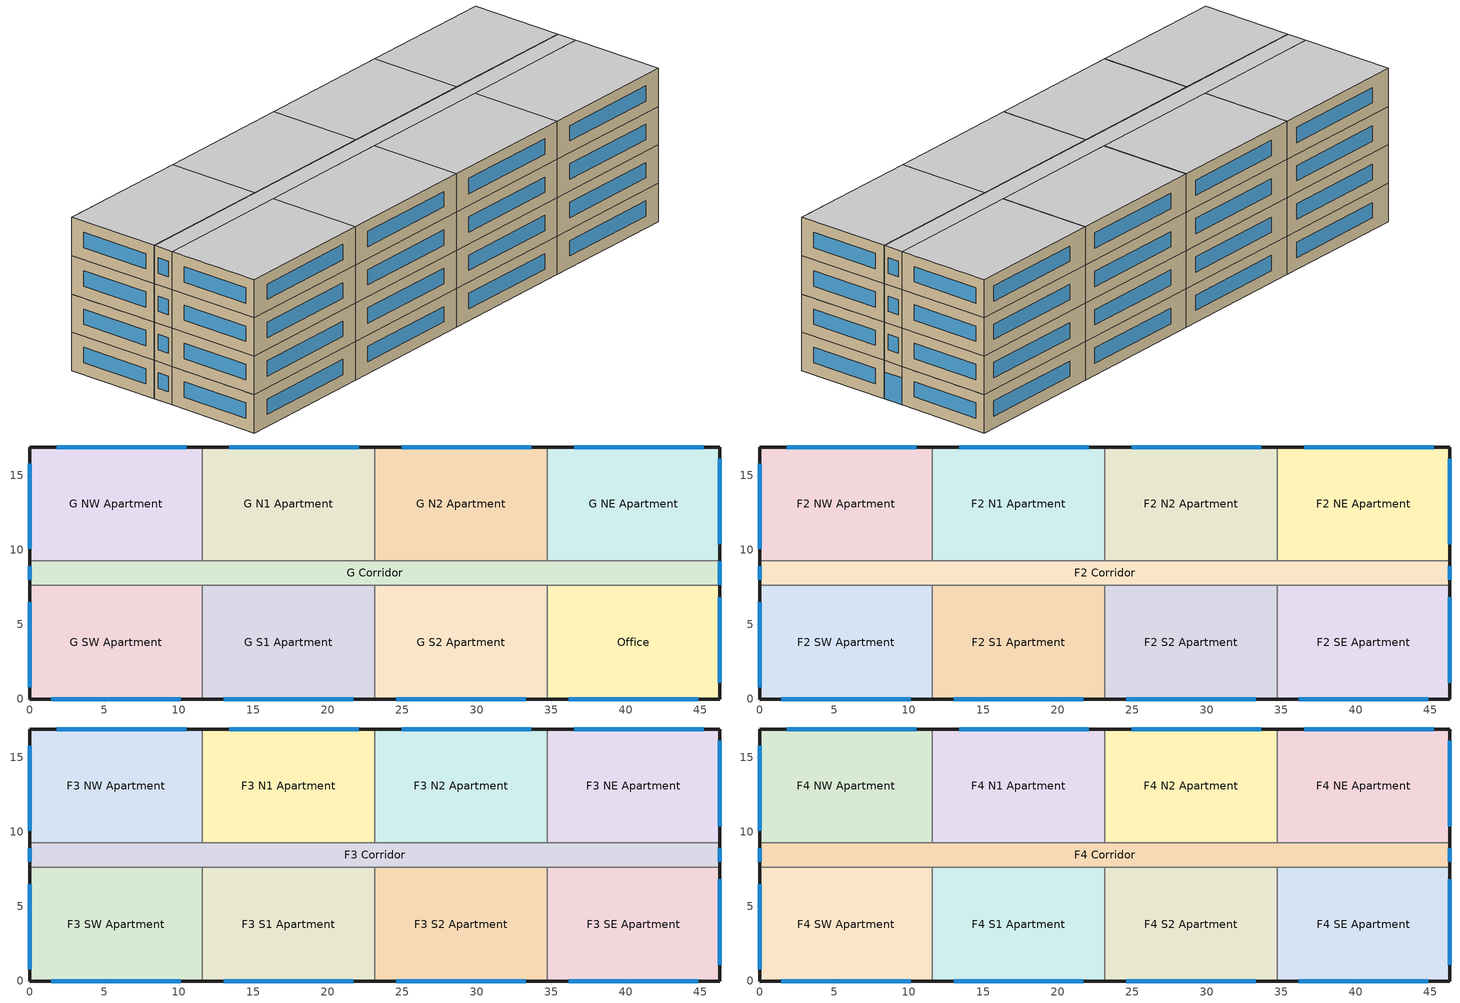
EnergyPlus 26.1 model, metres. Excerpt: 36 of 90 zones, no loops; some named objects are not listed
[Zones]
G SW Apartment
 floor ground (gGFloorSWA_Ffactor): 0,7.62 11.58,7.62 11.58,0 0,0 z0
 wall outside (res_ext_wall): 0,7.62 0,0 11.58,0 z0:3.05
 wall to G Corridor (int_wall): 11.58,7.62 0,7.62 z0:3.05
 wall to G S1 Apartment (int_wall): 11.58,0 11.58,7.62 z0:3.05
 window (ResWindow_U__SHGC_0.37): 1.45,0 10.13,0 / 0,6.5 0,0.79 z0.95:2.17
G NW Apartment
 floor ground (gGFloorNWA_Ffactor): 0,16.92 11.58,16.92 11.58,9.3 0,9.3 z0
 wall outside (res_ext_wall): 11.58,16.92 0,16.92 0,9.3 z0:3.05
 wall to G Corridor (int_wall): 0,9.3 11.58,9.3 z0:3.05
 wall to G N1 Apartment (int_wall): 11.58,9.3 11.58,16.92 z0:3.05
 window (ResWindow_U__SHGC_0.37): 0,15.8 0,10.08 / 10.5,16.92 1.81,16.92 z0.95:2.17
Office
 floor ground (gGFloorSEA_Ffactor): 34.75,7.62 46.33,7.62 46.33,0 34.75,0 z0
 wall outside (res_ext_wall): 34.75,0 46.33,0 46.33,7.62 z0:3.05
 wall to G Corridor (int_wall): 46.33,7.62 34.75,7.62 z0:3.05
 window (ResWindow_U__SHGC_0.37): 36.19,0 44.88,0 / 46.33,1.1 46.33,6.81 z0.95:2.17
G NE Apartment
 floor ground (gGFloorNEA_Ffactor): 34.75,16.92 46.33,16.92 46.33,9.3 34.75,9.3 z0
 wall outside (res_ext_wall): 46.33,9.3 46.33,16.92 34.75,16.92 z0:3.05
 wall to G Corridor (int_wall): 34.75,9.3 46.33,9.3 z0:3.05
 window (ResWindow_U__SHGC_0.37): 45.25,16.92 36.56,16.92 / 46.33,10.4 46.33,16.11 z0.95:2.17
G N1 Apartment
 floor ground (gGFloorN1A_Ffactor): 11.58,16.92 23.16,16.92 23.16,9.3 11.58,9.3 z0
 wall outside (res_ext_wall): 23.16,16.92 11.58,16.92 z0:3.05
 wall to G Corridor (int_wall): 11.58,9.3 23.16,9.3 z0:3.05
 wall to G N2 Apartment (int_wall): 23.16,9.3 23.16,16.92 z0:3.05
 window (ResWindow_U__SHGC_0.37): 22.08,16.92 13.4,16.92 z0.95:2.17
G N2 Apartment
 floor ground (gGFloorN2A_Ffactor): 23.16,16.92 34.75,16.92 34.75,9.3 23.16,9.3 z0
 wall outside (res_ext_wall): 34.75,16.92 23.16,16.92 z0:3.05
 wall to G Corridor (int_wall): 23.16,9.3 34.75,9.3 z0:3.05
 wall to G NE Apartment (int_wall): 34.75,9.3 34.75,16.92 z0:3.05
 window (ResWindow_U__SHGC_0.37): 33.66,16.92 24.98,16.92 z0.95:2.17
G S1 Apartment
 floor ground (gGFloorS1A_Ffactor): 11.58,7.62 23.16,7.62 23.16,0 11.58,0 z0
 wall outside (res_ext_wall): 11.58,0 23.16,0 z0:3.05
 wall to G Corridor (int_wall): 23.16,7.62 11.58,7.62 z0:3.05
 wall to G S2 Apartment (int_wall): 23.16,0 23.16,7.62 z0:3.05
 window (ResWindow_U__SHGC_0.37): 13.03,0 21.72,0 z0.95:2.17
G S2 Apartment
 floor ground (gGFloorS2A_Ffactor): 23.16,7.62 34.75,7.62 34.75,0 23.16,0 z0
 wall outside (res_ext_wall): 23.16,0 34.75,0 z0:3.05
 wall to G Corridor (int_wall): 34.75,7.62 23.16,7.62 z0:3.05
 wall to Office (int_wall): 34.75,0 34.75,7.62 z0:3.05
 window (ResWindow_U__SHGC_0.37): 24.61,0 33.3,0 z0.95:2.17
G Corridor
 floor ground (gFloorC_Ffactor): 0,9.3 46.33,9.3 46.33,7.62 0,7.62 z0
 wall outside (res_ext_wall): 0,9.3 0,7.62 / 46.33,7.62 46.33,9.3 z0:3.05
 window (ResWindow_U__SHGC_0.37): 0,8.91 0,8 z0.95:2.17; 46.33,7.67 46.33,9.25 z0:2.13
F2 SW Apartment
 floor to G SW Apartment (int_slab_floor): 0,7.62 11.58,7.62 11.58,0 0,0 z3.05
 wall outside (res_ext_wall): 0,7.62 0,0 11.58,0 z3.05:6.1
 wall to F2 Corridor (int_wall): 11.58,7.62 0,7.62 z3.05:6.1
 wall to F2 S1 Apartment (int_wall): 11.58,0 11.58,7.62 z3.05:6.1
 window (ResWindow_U__SHGC_0.37): 1.45,0 10.13,0 / 0,6.5 0,0.79 z4:5.22
F2 NW Apartment
 floor to G NW Apartment (int_slab_floor): 0,16.92 11.58,16.92 11.58,9.3 0,9.3 z3.05
 wall outside (res_ext_wall): 11.58,16.92 0,16.92 0,9.3 z3.05:6.1
 wall to F2 Corridor (int_wall): 0,9.3 11.58,9.3 z3.05:6.1
 wall to F2 N1 Apartment (int_wall): 11.58,9.3 11.58,16.92 z3.05:6.1
 window (ResWindow_U__SHGC_0.37): 0,15.8 0,10.08 / 10.5,16.92 1.81,16.92 z4:5.22
F2 SE Apartment
 floor to Office (int_slab_floor): 34.75,7.62 46.33,7.62 46.33,0 34.75,0 z3.05
 wall outside (res_ext_wall): 34.75,0 46.33,0 46.33,7.62 z3.05:6.1
 wall to F2 Corridor (int_wall): 46.33,7.62 34.75,7.62 z3.05:6.1
 window (ResWindow_U__SHGC_0.37): 36.19,0 44.88,0 / 46.33,1.1 46.33,6.81 z4:5.22
F2 NE Apartment
 floor to G NE Apartment (int_slab_floor): 34.75,16.92 46.33,16.92 46.33,9.3 34.75,9.3 z3.05
 wall outside (res_ext_wall): 46.33,9.3 46.33,16.92 34.75,16.92 z3.05:6.1
 wall to F2 Corridor (int_wall): 34.75,9.3 46.33,9.3 z3.05:6.1
 window (ResWindow_U__SHGC_0.37): 45.25,16.92 36.56,16.92 / 46.33,10.4 46.33,16.11 z4:5.22
F2 N1 Apartment
 floor to G N1 Apartment (int_slab_floor): 11.58,16.92 23.16,16.92 23.16,9.3 11.58,9.3 z3.05
 wall outside (res_ext_wall): 23.16,16.92 11.58,16.92 z3.05:6.1
 wall to F2 Corridor (int_wall): 11.58,9.3 23.16,9.3 z3.05:6.1
 wall to F2 N2 Apartment (int_wall): 23.16,9.3 23.16,16.92 z3.05:6.1
 window (ResWindow_U__SHGC_0.37): 22.08,16.92 13.4,16.92 z4:5.22
F2 N2 Apartment
 floor to G N2 Apartment (int_slab_floor): 23.16,16.92 34.75,16.92 34.75,9.3 23.16,9.3 z3.05
 wall outside (res_ext_wall): 34.75,16.92 23.16,16.92 z3.05:6.1
 wall to F2 Corridor (int_wall): 23.16,9.3 34.75,9.3 z3.05:6.1
 wall to F2 NE Apartment (int_wall): 34.75,9.3 34.75,16.92 z3.05:6.1
 window (ResWindow_U__SHGC_0.37): 33.66,16.92 24.98,16.92 z4:5.22
F2 S1 Apartment
 floor to G S1 Apartment (int_slab_floor): 11.58,7.62 23.16,7.62 23.16,0 11.58,0 z3.05
 wall outside (res_ext_wall): 11.58,0 23.16,0 z3.05:6.1
 wall to F2 Corridor (int_wall): 23.16,7.62 11.58,7.62 z3.05:6.1
 wall to F2 S2 Apartment (int_wall): 23.16,0 23.16,7.62 z3.05:6.1
 window (ResWindow_U__SHGC_0.37): 13.03,0 21.72,0 z4:5.22
F2 S2 Apartment
 floor to G S2 Apartment (int_slab_floor): 23.16,7.62 34.75,7.62 34.75,0 23.16,0 z3.05
 wall outside (res_ext_wall): 23.16,0 34.75,0 z3.05:6.1
 wall to F2 Corridor (int_wall): 34.75,7.62 23.16,7.62 z3.05:6.1
 wall to F2 SE Apartment (int_wall): 34.75,0 34.75,7.62 z3.05:6.1
 window (ResWindow_U__SHGC_0.37): 24.61,0 33.3,0 z4:5.22
F2 Corridor
 floor to G Corridor (int_slab_floor): 0,9.3 46.33,9.3 46.33,7.62 0,7.62 z3.05
 wall outside (res_ext_wall): 0,9.3 0,7.62 / 46.33,7.62 46.33,9.3 z3.05:6.1
 window (ResWindow_U__SHGC_0.37): 0,8.91 0,8 / 46.33,8 46.33,8.91 z4:5.22
F3 SW Apartment
 floor to F2 SW Apartment (int_slab_floor): 0,7.62 11.58,7.62 11.58,0 0,0 z6.1
 wall outside (res_ext_wall): 0,7.62 0,0 11.58,0 z6.1:9.14
 wall to F3 Corridor (int_wall): 11.58,7.62 0,7.62 z6.1:9.14
 wall to F3 S1 Apartment (int_wall): 11.58,0 11.58,7.62 z6.1:9.14
 window (ResWindow_U__SHGC_0.37): 1.45,0 10.13,0 / 0,6.5 0,0.79 z7.05:8.27
F3 NW Apartment
 floor to F2 NW Apartment (int_slab_floor): 0,16.92 11.58,16.92 11.58,9.3 0,9.3 z6.1
 wall outside (res_ext_wall): 11.58,16.92 0,16.92 0,9.3 z6.1:9.14
 wall to F3 Corridor (int_wall): 0,9.3 11.58,9.3 z6.1:9.14
 wall to F3 N1 Apartment (int_wall): 11.58,9.3 11.58,16.92 z6.1:9.14
 window (ResWindow_U__SHGC_0.37): 0,15.8 0,10.08 / 10.5,16.92 1.81,16.92 z7.05:8.27
F3 SE Apartment
 floor to F2 SE Apartment (int_slab_floor): 34.75,7.62 46.33,7.62 46.33,0 34.75,0 z6.1
 wall outside (res_ext_wall): 34.75,0 46.33,0 46.33,7.62 z6.1:9.14
 wall to F3 Corridor (int_wall): 46.33,7.62 34.75,7.62 z6.1:9.14
 window (ResWindow_U__SHGC_0.37): 36.19,0 44.88,0 / 46.33,1.1 46.33,6.81 z7.05:8.27
F3 NE Apartment
 floor to F2 NE Apartment (int_slab_floor): 34.75,16.92 46.33,16.92 46.33,9.3 34.75,9.3 z6.1
 wall outside (res_ext_wall): 46.33,9.3 46.33,16.92 34.75,16.92 z6.1:9.14
 wall to F3 Corridor (int_wall): 34.75,9.3 46.33,9.3 z6.1:9.14
 window (ResWindow_U__SHGC_0.37): 45.25,16.92 36.56,16.92 / 46.33,10.4 46.33,16.11 z7.05:8.27
F3 N1 Apartment
 floor to F2 N1 Apartment (int_slab_floor): 11.58,16.92 23.16,16.92 23.16,9.3 11.58,9.3 z6.1
 wall outside (res_ext_wall): 23.16,16.92 11.58,16.92 z6.1:9.14
 wall to F3 Corridor (int_wall): 11.58,9.3 23.16,9.3 z6.1:9.14
 wall to F3 N2 Apartment (int_wall): 23.16,9.3 23.16,16.92 z6.1:9.14
 window (ResWindow_U__SHGC_0.37): 22.08,16.92 13.4,16.92 z7.05:8.27
F3 N2 Apartment
 floor to F2 N2 Apartment (int_slab_floor): 23.16,16.92 34.75,16.92 34.75,9.3 23.16,9.3 z6.1
 wall outside (res_ext_wall): 34.75,16.92 23.16,16.92 z6.1:9.14
 wall to F3 Corridor (int_wall): 23.16,9.3 34.75,9.3 z6.1:9.14
 wall to F3 NE Apartment (int_wall): 34.75,9.3 34.75,16.92 z6.1:9.14
 window (ResWindow_U__SHGC_0.37): 33.66,16.92 24.98,16.92 z7.05:8.27
F3 S1 Apartment
 floor to F2 S1 Apartment (int_slab_floor): 11.58,7.62 23.16,7.62 23.16,0 11.58,0 z6.1
 wall outside (res_ext_wall): 11.58,0 23.16,0 z6.1:9.14
 wall to F3 Corridor (int_wall): 23.16,7.62 11.58,7.62 z6.1:9.14
 wall to F3 S2 Apartment (int_wall): 23.16,0 23.16,7.62 z6.1:9.14
 window (ResWindow_U__SHGC_0.37): 13.03,0 21.72,0 z7.05:8.27
F3 S2 Apartment
 floor to F2 S2 Apartment (int_slab_floor): 23.16,7.62 34.75,7.62 34.75,0 23.16,0 z6.1
 wall outside (res_ext_wall): 23.16,0 34.75,0 z6.1:9.14
 wall to F3 Corridor (int_wall): 34.75,7.62 23.16,7.62 z6.1:9.14
 wall to F3 SE Apartment (int_wall): 34.75,0 34.75,7.62 z6.1:9.14
 window (ResWindow_U__SHGC_0.37): 24.61,0 33.3,0 z7.05:8.27
F3 Corridor
 floor to F2 Corridor (int_slab_floor): 0,9.3 46.33,9.3 46.33,7.62 0,7.62 z6.1
 wall outside (res_ext_wall): 0,9.3 0,7.62 / 46.33,7.62 46.33,9.3 z6.1:9.14
 window (ResWindow_U__SHGC_0.37): 0,8.91 0,8 / 46.33,8 46.33,8.91 z7.05:8.27
F4 SW Apartment
 floor to F3 SW Apartment (int_slab_floor): 0,7.62 11.58,7.62 11.58,0 0,0 z9.14
 wall outside (res_ext_wall): 0,7.62 0,0 11.58,0 z9.14:12.19
 wall to F4 Corridor (int_wall): 11.58,7.62 0,7.62 z9.14:12.19
 wall to F4 S1 Apartment (int_wall): 11.58,0 11.58,7.62 z9.14:12.19
 window (ResWindow_U__SHGC_0.37): 1.45,0 10.13,0 / 0,6.5 0,0.79 z10.1:11.32
 ceiling to M SW Apartment (int_slab_ceiling): 11.58,0 11.58,7.62 0,7.62 0,0 z12.19
F4 NW Apartment
 floor to F3 NW Apartment (int_slab_floor): 0,16.92 11.58,16.92 11.58,9.3 0,9.3 z9.14
 wall outside (res_ext_wall): 11.58,16.92 0,16.92 0,9.3 z9.14:12.19
 wall to F4 Corridor (int_wall): 0,9.3 11.58,9.3 z9.14:12.19
 wall to F4 N1 Apartment (int_wall): 11.58,9.3 11.58,16.92 z9.14:12.19
 window (ResWindow_U__SHGC_0.37): 0,15.8 0,10.08 / 10.5,16.92 1.81,16.92 z10.1:11.32
 ceiling to M NW Apartment (int_slab_ceiling): 11.58,9.3 11.58,16.92 0,16.92 0,9.3 z12.19
F4 SE Apartment
 floor to F3 SE Apartment (int_slab_floor): 34.75,7.62 46.33,7.62 46.33,0 34.75,0 z9.14
 wall outside (res_ext_wall): 34.75,0 46.33,0 46.33,7.62 z9.14:12.19
 wall to F4 Corridor (int_wall): 46.33,7.62 34.75,7.62 z9.14:12.19
 window (ResWindow_U__SHGC_0.37): 36.19,0 44.88,0 / 46.33,1.1 46.33,6.81 z10.1:11.32
 ceiling to M SE Apartment (int_slab_ceiling): 46.33,0 46.33,7.62 34.75,7.62 34.75,0 z12.19
F4 NE Apartment
 floor to F3 NE Apartment (int_slab_floor): 34.75,16.92 46.33,16.92 46.33,9.3 34.75,9.3 z9.14
 wall outside (res_ext_wall): 46.33,9.3 46.33,16.92 34.75,16.92 z9.14:12.19
 wall to F4 Corridor (int_wall): 34.75,9.3 46.33,9.3 z9.14:12.19
 window (ResWindow_U__SHGC_0.37): 45.25,16.92 36.56,16.92 / 46.33,10.4 46.33,16.11 z10.1:11.32
 ceiling to M NE Apartment (int_slab_ceiling): 46.33,9.3 46.33,16.92 34.75,16.92 34.75,9.3 z12.19
F4 N1 Apartment
 floor to F3 N1 Apartment (int_slab_floor): 11.58,16.92 23.16,16.92 23.16,9.3 11.58,9.3 z9.14
 wall outside (res_ext_wall): 23.16,16.92 11.58,16.92 z9.14:12.19
 wall to F4 Corridor (int_wall): 11.58,9.3 23.16,9.3 z9.14:12.19
 wall to F4 N2 Apartment (int_wall): 23.16,9.3 23.16,16.92 z9.14:12.19
 window (ResWindow_U__SHGC_0.37): 22.08,16.92 13.4,16.92 z10.1:11.32
 ceiling to M N1 Apartment (int_slab_ceiling): 23.16,9.3 23.16,16.92 11.58,16.92 11.58,9.3 z12.19
F4 N2 Apartment
 floor to F3 N2 Apartment (int_slab_floor): 23.16,16.92 34.75,16.92 34.75,9.3 23.16,9.3 z9.14
 wall outside (res_ext_wall): 34.75,16.92 23.16,16.92 z9.14:12.19
 wall to F4 Corridor (int_wall): 23.16,9.3 34.75,9.3 z9.14:12.19
 wall to F4 NE Apartment (int_wall): 34.75,9.3 34.75,16.92 z9.14:12.19
 window (ResWindow_U__SHGC_0.37): 33.66,16.92 24.98,16.92 z10.1:11.32
 ceiling to M N2 Apartment (int_slab_ceiling): 34.75,9.3 34.75,16.92 23.16,16.92 23.16,9.3 z12.19
F4 S1 Apartment
 floor to F3 S1 Apartment (int_slab_floor): 11.58,7.62 23.16,7.62 23.16,0 11.58,0 z9.14
 wall outside (res_ext_wall): 11.58,0 23.16,0 z9.14:12.19
 wall to F4 Corridor (int_wall): 23.16,7.62 11.58,7.62 z9.14:12.19
 wall to F4 S2 Apartment (int_wall): 23.16,0 23.16,7.62 z9.14:12.19
 window (ResWindow_U__SHGC_0.37): 13.03,0 21.72,0 z10.1:11.32
 ceiling to M S1 Apartment (int_slab_ceiling): 23.16,0 23.16,7.62 11.58,7.62 11.58,0 z12.19
F4 S2 Apartment
 floor to F3 S2 Apartment (int_slab_floor): 23.16,7.62 34.75,7.62 34.75,0 23.16,0 z9.14
 wall outside (res_ext_wall): 23.16,0 34.75,0 z9.14:12.19
 wall to F4 Corridor (int_wall): 34.75,7.62 23.16,7.62 z9.14:12.19
 wall to F4 SE Apartment (int_wall): 34.75,0 34.75,7.62 z9.14:12.19
 window (ResWindow_U__SHGC_0.37): 24.61,0 33.3,0 z10.1:11.32
 ceiling to M S2 Apartment (int_slab_ceiling): 34.75,0 34.75,7.62 23.16,7.62 23.16,0 z12.19
F4 Corridor
 floor to F3 Corridor (int_slab_floor): 0,9.3 46.33,9.3 46.33,7.62 0,7.62 z9.14
 wall outside (res_ext_wall): 0,9.3 0,7.62 / 46.33,7.62 46.33,9.3 z9.14:12.19
 window (ResWindow_U__SHGC_0.37): 0,8.91 0,8 / 46.33,8 46.33,8.91 z10.1:11.32
 ceiling to M Corridor (int_slab_ceiling): 46.33,7.62 46.33,9.3 0,9.3 0,7.62 z12.19
[Building]
ApartmentHighRise: North Axis=0; Terrain=City; Loads Convergence Tolerance Value=0.04; Temperature Convergence Tolerance Value=0.2; Solar Distribution=MinimalShadowing; Maximum Number of Warmup Days=15; Minimum Number of Warmup Days=6
[Site:Location]
Denver-Aurora-Buckley.AFB_CO_USA WMO=724695: Latitude=39.72; Longitude=-104.75; Time Zone=-7; Elevation=1726
[SizingPeriod:DesignDay] Day of Month=21; DryBulb Temperature Range Modifier Type=DefaultMultipliers; Humidity Condition Type=Wetbulb; Barometric Pressure=82237; Rain Indicator=No; Snow Indicator=No; Daylight Saving Time Indicator=No
Name | Month | Day Type | Maximum DryBulb Temperature | Daily DryBulb Temperature Range | Wetbulb or DewPoint at Maximum DryBulb | Wind Speed | Wind Direction | Solar Model Indicator | Sky Clearness | ASHRAE Clear Sky Optical Depth for Beam Irradiance taub | ASHRAE Clear Sky Optical Depth for Diffuse Irradiance taud
Denver-Aurora-Buckley.AFB_CO_USA Ann Htg 99.6% Condns DB | 12 | WinterDesignDay | -17.9 | 0 | -17.9 | 2.5 | 180 | ASHRAEClearSky | 0
Denver-Aurora-Buckley.AFB_CO_USA Ann Clg .4% Condns DB=>MWB | 7 | SummerDesignDay | 33.9 | 14.8 | 15 | 3.6 | 30 | ASHRAETau |  | 0.423 | 2.02
[Site:GroundTemperature:FCfactorMethod]
January Ground Temperature=7.1; February Ground Temperature=3; March Ground Temperature=-1; April Ground Temperature=0.8; May Ground Temperature=-0.2; June Ground Temperature=4.8; July Ground Temperature=6.1; August Ground Temperature=13.7; September Ground Temperature=22.2; October Ground Temperature=22.7; November Ground Temperature=21.7; December Ground Temperature=18.5
[Site:WaterMainsTemperature]
Calculation Method=CORRELATION; Annual Average Outdoor Air Temperature=9.95; Maximum Difference In Monthly Average Outdoor Air Temperatures=23.7
[Material]
Name | Roughness | Thickness | Conductivity | Density | Specific Heat | Thermal Absorptance | Solar Absorptance | Visible Absorptance
Std Wood 6inch | MediumSmooth | 0.15 | 0.12 | 540 | 1210 | 0.9 | 0.7 | 0.7
F07 25mm stucco | Smooth | 0.0254 | 0.72 | 1856 | 840 | 0.9 | 0.7 | 0.7
G01 13mm gypsum board | Smooth | 0.0127 | 0.16 | 800 | 1090 | 0.9 | 0.7 | 0.5
G01 16mm gypsum board | MediumSmooth | 0.0159 | 0.16 | 800 | 1090
100mm Normalweight concrete floor | MediumRough | 0.1016 | 2.31 | 2322 | 832
[Material:NoMass] Thermal Absorptance=0.9; Solar Absorptance=0.7
Name | Roughness | Thermal Resistance | Visible Absorptance
CP02 CARPET PAD | VeryRough | 0.21648 | 0.8
Res_Exterior_Wall_Insulation | MediumSmooth | 2.81828 | 0.7
[WindowMaterial:SimpleGlazingSystem]
Res Window Glazing Layer: UFactor=2.15774; Solar Heat Gain Coefficient=0.37; Visible Transmittance=0.407
[Construction]
InteriorFurnishings: Std Wood 6inch
int_wall: G01 13mm gypsum board, G01 13mm gypsum board
int_slab_floor: 100mm Normalweight concrete floor, CP02 CARPET PAD
int_slab_ceiling: CP02 CARPET PAD, 100mm Normalweight concrete floor
res_ext_wall: F07 25mm stucco, G01 16mm gypsum board, Res_Exterior_Wall_Insulation, G01 16mm gypsum board
ResWindow_U__SHGC_0.37: Res Window Glazing Layer
[Construction:FfactorGroundFloor] FFactor=0.88281
Name | Area | PerimeterExposed
gGFloorSWA_Ffactor; gGFloorNWA_Ffactor; gGFloorSEA_Ffactor; gGFloorNEA_Ffactor | 88.2487 | 19.2014
gGFloorN1A_Ffactor; gGFloorN2A_Ffactor; gGFloorS1A_Ffactor; gGFloorS2A_Ffactor | 88.2487 | 11.5818
gFloorC_Ffactor | 77.6585 | 3.3526
[Zone] Type=1; Multiplier=1; Ceiling Height=-9999; Volume=autocalculate; Floor Area=autocalculate; Part of Total Floor Area=Yes
G SW Apartment; G NW Apartment; Office; G NE Apartment; G N1 Apartment; G N2 Apartment; G S1 Apartment; G S2 Apartment; G Corridor; F2 SW Apartment; F2 NW Apartment; F2 SE Apartment; F2 NE Apartment; F2 N1 Apartment; F2 N2 Apartment; F2 S1 Apartment; F2 S2 Apartment; F2 Corridor; F3 SW Apartment; F3 NW Apartment; F3 SE Apartment; F3 NE Apartment; F3 N1 Apartment; F3 N2 Apartment; F3 S1 Apartment; F3 S2 Apartment; F3 Corridor; F4 SW Apartment; F4 NW Apartment; F4 SE Apartment; F4 NE Apartment; F4 N1 Apartment; F4 N2 Apartment; F4 S1 Apartment; F4 S2 Apartment; F4 Corridor
[InternalMass] Construction=InteriorFurnishings
Name | Zone or ZoneList | Surface Area
G SW Apartment_InternalMass_1 | G SW Apartment | 88.2493
G NW Apartment_InternalMass_1 | G NW Apartment | 88.2493
Office_InternalMass_1 | Office | 88.2493
G NE Apartment_InternalMass_1 | G NE Apartment | 88.2493
G N1 Apartment_InternalMass_1 | G N1 Apartment | 88.2493
G N2 Apartment_InternalMass_1 | G N2 Apartment | 88.2493
G S1 Apartment_InternalMass_1 | G S1 Apartment | 88.2493
G S2 Apartment_InternalMass_1 | G S2 Apartment | 88.2493
F2 SW Apartment_InternalMass_1 | F2 SW Apartment | 176.4981
F2 NW Apartment_InternalMass_1 | F2 NW Apartment | 176.4981
F2 SE Apartment_InternalMass_1 | F2 SE Apartment | 176.4981
F2 NE Apartment_InternalMass_1 | F2 NE Apartment | 176.4981
F2 N1 Apartment_InternalMass_1 | F2 N1 Apartment | 176.4981
F2 N2 Apartment_InternalMass_1 | F2 N2 Apartment | 176.4981
F2 S1 Apartment_InternalMass_1 | F2 S1 Apartment | 176.4981
F2 S2 Apartment_InternalMass_1 | F2 S2 Apartment | 176.4981
F3 SW Apartment_InternalMass_1 | F3 SW Apartment | 176.4981
F3 NW Apartment_InternalMass_1 | F3 NW Apartment | 176.4981
F3 SE Apartment_InternalMass_1 | F3 SE Apartment | 176.4981
F3 NE Apartment_InternalMass_1 | F3 NE Apartment | 176.4981
F3 N1 Apartment_InternalMass_1 | F3 N1 Apartment | 176.4981
F3 N2 Apartment_InternalMass_1 | F3 N2 Apartment | 176.4981
F3 S1 Apartment_InternalMass_1 | F3 S1 Apartment | 176.4981
F3 S2 Apartment_InternalMass_1 | F3 S2 Apartment | 176.4981
F4 SW Apartment_InternalMass_1 | F4 SW Apartment | 176.4981
F4 NW Apartment_InternalMass_1 | F4 NW Apartment | 176.4981
F4 SE Apartment_InternalMass_1 | F4 SE Apartment | 176.4981
F4 NE Apartment_InternalMass_1 | F4 NE Apartment | 176.4981
F4 N1 Apartment_InternalMass_1 | F4 N1 Apartment | 176.4981
F4 N2 Apartment_InternalMass_1 | F4 N2 Apartment | 176.4981
F4 S1 Apartment_InternalMass_1 | F4 S1 Apartment | 176.4981
F4 S2 Apartment_InternalMass_1 | F4 S2 Apartment | 176.4981
[People] Number of People Calculation Method=People; Activity Level Schedule=Activity Schedule
Name | Zone or ZoneList or Space or SpaceList | Number of People Schedule | Number of People | Fraction Radiant | Sensible Heat Fraction
G SW Apartment People | G SW Apartment | OCC_APT_SCH | 2.5 | 0.5 | autocalculate
G NW Apartment People | G NW Apartment | OCC_APT_SCH | 2.5 | 0.3 | AUTOCALCULATE
Office People | Office | OCC_OFF_w_SB_SCH | 1 | 0.3 | AUTOCALCULATE
G NE Apartment People | G NE Apartment | OCC_APT_SCH | 2.5 | 0.3 | AUTOCALCULATE
G N1 Apartment People | G N1 Apartment | OCC_APT_SCH | 2.5 | 0.3 | AUTOCALCULATE
G N2 Apartment People | G N2 Apartment | OCC_APT_SCH | 2.5 | 0.3 | AUTOCALCULATE
G S1 Apartment People | G S1 Apartment | OCC_APT_SCH | 2.5 | 0.3 | AUTOCALCULATE
G S2 Apartment People | G S2 Apartment | OCC_APT_SCH | 2.5 | 0.3 | AUTOCALCULATE
F2 SW Apartment People | F2 SW Apartment | OCC_APT_SCH | 2.5 | 0.3 | AUTOCALCULATE
F2 NW Apartment People | F2 NW Apartment | OCC_APT_SCH | 2.5 | 0.3 | AUTOCALCULATE
F2 SE Apartment People | F2 SE Apartment | OCC_APT_SCH | 2.5 | 0.3 | AUTOCALCULATE
F2 NE Apartment People | F2 NE Apartment | OCC_APT_SCH | 2.5 | 0.3 | AUTOCALCULATE
F2 N1 Apartment People | F2 N1 Apartment | OCC_APT_SCH | 2.5 | 0.3 | AUTOCALCULATE
F2 N2 Apartment People | F2 N2 Apartment | OCC_APT_SCH | 2.5 | 0.3 | AUTOCALCULATE
F2 S1 Apartment People | F2 S1 Apartment | OCC_APT_SCH | 2.5 | 0.3 | AUTOCALCULATE
F2 S2 Apartment People | F2 S2 Apartment | OCC_APT_SCH | 2.5 | 0.3 | AUTOCALCULATE
F3 SW Apartment People | F3 SW Apartment | OCC_APT_SCH | 2.5 | 0.3 | AUTOCALCULATE
F3 NW Apartment People | F3 NW Apartment | OCC_APT_SCH | 2.5 | 0.3 | AUTOCALCULATE
F3 SE Apartment People | F3 SE Apartment | OCC_APT_SCH | 2.5 | 0.3 | AUTOCALCULATE
F3 NE Apartment People | F3 NE Apartment | OCC_APT_SCH | 2.5 | 0.3 | AUTOCALCULATE
F3 N1 Apartment People | F3 N1 Apartment | OCC_APT_SCH | 2.5 | 0.3 | AUTOCALCULATE
F3 N2 Apartment People | F3 N2 Apartment | OCC_APT_SCH | 2.5 | 0.3 | AUTOCALCULATE
F3 S1 Apartment People | F3 S1 Apartment | OCC_APT_SCH | 2.5 | 0.3 | AUTOCALCULATE
F3 S2 Apartment People | F3 S2 Apartment | OCC_APT_SCH | 2.5 | 0.3 | AUTOCALCULATE
F4 SW Apartment People | F4 SW Apartment | OCC_APT_SCH | 2.5 | 0.3 | AUTOCALCULATE
F4 NW Apartment People | F4 NW Apartment | OCC_APT_SCH | 2.5 | 0.3 | AUTOCALCULATE
F4 SE Apartment People | F4 SE Apartment | OCC_APT_SCH | 2.5 | 0.3 | AUTOCALCULATE
F4 NE Apartment People | F4 NE Apartment | OCC_APT_SCH | 2.5 | 0.3 | AUTOCALCULATE
F4 N1 Apartment People | F4 N1 Apartment | OCC_APT_SCH | 2.5 | 0.3 | AUTOCALCULATE
F4 N2 Apartment People | F4 N2 Apartment | OCC_APT_SCH | 2.5 | 0.3 | AUTOCALCULATE
F4 S1 Apartment People | F4 S1 Apartment | OCC_APT_SCH | 2.5 | 0.3 | AUTOCALCULATE
F4 S2 Apartment People | F4 S2 Apartment | OCC_APT_SCH | 2.5 | 0.3 | AUTOCALCULATE
[Lights] Design Level Calculation Method=Watts/Area; Return Air Fraction=0; Fraction Radiant=0.6; Fraction Visible=0.2; Fraction Replaceable=1; Return Air Fraction Calculated from Plenum Temperature=No
Name | Zone or ZoneList or Space or SpaceList | Schedule | Watts per Floor Area | EndUse Subcategory
G SW Apartment_Lights_hardwired | G SW Apartment | LTG_APT_SCH | 6.45835 | LightsWired
G NW Apartment_Lights_hardwired | G NW Apartment | LTG_APT_SCH | 6.45835 | LightsWired
Office_Lights_hardwired | Office | LTG_OFF_SCH | 7.96529 | LightsWired
G NE Apartment_Lights_hardwired | G NE Apartment | LTG_APT_SCH | 6.45835 | LightsWired
G N1 Apartment_Lights_hardwired | G N1 Apartment | LTG_APT_SCH | 6.45835 | LightsWired
G N2 Apartment_Lights_hardwired | G N2 Apartment | LTG_APT_SCH | 6.45835 | LightsWired
G S1 Apartment_Lights_hardwired | G S1 Apartment | LTG_APT_SCH | 6.45835 | LightsWired
G S2 Apartment_Lights_hardwired | G S2 Apartment | LTG_APT_SCH | 6.45835 | LightsWired
G Corridor_Lights_hardwired | G Corridor | LTG_COR_SCH | 5.29584 | LightsWired
F2 SW Apartment_Lights_hardwired | F2 SW Apartment | LTG_APT_SCH | 6.45835 | LightsWired
F2 NW Apartment_Lights_hardwired | F2 NW Apartment | LTG_APT_SCH | 6.45835 | LightsWired
F2 SE Apartment_Lights_hardwired | F2 SE Apartment | LTG_APT_SCH | 6.45835 | LightsWired
F2 NE Apartment_Lights_hardwired | F2 NE Apartment | LTG_APT_SCH | 6.45835 | LightsWired
F2 N1 Apartment_Lights_hardwired | F2 N1 Apartment | LTG_APT_SCH | 6.45835 | LightsWired
F2 N2 Apartment_Lights_hardwired | F2 N2 Apartment | LTG_APT_SCH | 6.45835 | LightsWired
F2 S1 Apartment_Lights_hardwired | F2 S1 Apartment | LTG_APT_SCH | 6.45835 | LightsWired
F2 S2 Apartment_Lights_hardwired | F2 S2 Apartment | LTG_APT_SCH | 6.45835 | LightsWired
F2 Corridor_Lights_hardwired | F2 Corridor | LTG_COR_SCH | 5.29584 | LightsWired
F3 SW Apartment_Lights_hardwired | F3 SW Apartment | LTG_APT_SCH | 6.45835 | LightsWired
F3 NW Apartment_Lights_hardwired | F3 NW Apartment | LTG_APT_SCH | 6.45835 | LightsWired
F3 SE Apartment_Lights_hardwired | F3 SE Apartment | LTG_APT_SCH | 6.45835 | LightsWired
F3 NE Apartment_Lights_hardwired | F3 NE Apartment | LTG_APT_SCH | 6.45835 | LightsWired
F3 N1 Apartment_Lights_hardwired | F3 N1 Apartment | LTG_APT_SCH | 6.45835 | LightsWired
F3 N2 Apartment_Lights_hardwired | F3 N2 Apartment | LTG_APT_SCH | 6.45835 | LightsWired
F3 S1 Apartment_Lights_hardwired | F3 S1 Apartment | LTG_APT_SCH | 6.45835 | LightsWired
F3 S2 Apartment_Lights_hardwired | F3 S2 Apartment | LTG_APT_SCH | 6.45835 | LightsWired
F3 Corridor_Lights_hardwired | F3 Corridor | LTG_COR_SCH | 5.29584 | LightsWired
F4 SW Apartment_Lights_hardwired | F4 SW Apartment | LTG_APT_SCH | 6.45835 | LightsWired
F4 NW Apartment_Lights_hardwired | F4 NW Apartment | LTG_APT_SCH | 6.45835 | LightsWired
F4 SE Apartment_Lights_hardwired | F4 SE Apartment | LTG_APT_SCH | 6.45835 | LightsWired
F4 NE Apartment_Lights_hardwired | F4 NE Apartment | LTG_APT_SCH | 6.45835 | LightsWired
F4 N1 Apartment_Lights_hardwired | F4 N1 Apartment | LTG_APT_SCH | 6.45835 | LightsWired
F4 N2 Apartment_Lights_hardwired | F4 N2 Apartment | LTG_APT_SCH | 6.45835 | LightsWired
F4 S1 Apartment_Lights_hardwired | F4 S1 Apartment | LTG_APT_SCH | 6.45835 | LightsWired
F4 S2 Apartment_Lights_hardwired | F4 S2 Apartment | LTG_APT_SCH | 6.45835 | LightsWired
F4 Corridor_Lights_hardwired | F4 Corridor | LTG_COR_SCH | 5.29584 | LightsWired
G SW Apartment_Lights_plugin | G SW Apartment | LTG_APT_SCH | 2.90626 | LightsPlugIn
G NW Apartment_Lights_plugin | G NW Apartment | LTG_APT_SCH | 2.90626 | LightsPlugIn
G NE Apartment_Lights_plugin | G NE Apartment | LTG_APT_SCH | 2.90626 | LightsPlugIn
G N1 Apartment_Lights_plugin | G N1 Apartment | LTG_APT_SCH | 2.90626 | LightsPlugIn
G N2 Apartment_Lights_plugin | G N2 Apartment | LTG_APT_SCH | 2.90626 | LightsPlugIn
G S1 Apartment_Lights_plugin | G S1 Apartment | LTG_APT_SCH | 2.90626 | LightsPlugIn
G S2 Apartment_Lights_plugin | G S2 Apartment | LTG_APT_SCH | 2.90626 | LightsPlugIn
F2 SW Apartment_Lights_plugin | F2 SW Apartment | LTG_APT_SCH | 2.90626 | LightsPlugIn
F2 NW Apartment_Lights_plugin | F2 NW Apartment | LTG_APT_SCH | 2.90626 | LightsPlugIn
F2 SE Apartment_Lights_plugin | F2 SE Apartment | LTG_APT_SCH | 2.90626 | LightsPlugIn
F2 NE Apartment_Lights_plugin | F2 NE Apartment | LTG_APT_SCH | 2.90626 | LightsPlugIn
F2 N1 Apartment_Lights_plugin | F2 N1 Apartment | LTG_APT_SCH | 2.90626 | LightsPlugIn
F2 N2 Apartment_Lights_plugin | F2 N2 Apartment | LTG_APT_SCH | 2.90626 | LightsPlugIn
F2 S1 Apartment_Lights_plugin | F2 S1 Apartment | LTG_APT_SCH | 2.90626 | LightsPlugIn
F2 S2 Apartment_Lights_plugin | F2 S2 Apartment | LTG_APT_SCH | 2.90626 | LightsPlugIn
F3 SW Apartment_Lights_plugin | F3 SW Apartment | LTG_APT_SCH | 2.90626 | LightsPlugIn
F3 NW Apartment_Lights_plugin | F3 NW Apartment | LTG_APT_SCH | 2.90626 | LightsPlugIn
F3 SE Apartment_Lights_plugin | F3 SE Apartment | LTG_APT_SCH | 2.90626 | LightsPlugIn
F3 NE Apartment_Lights_plugin | F3 NE Apartment | LTG_APT_SCH | 2.90626 | LightsPlugIn
F3 N1 Apartment_Lights_plugin | F3 N1 Apartment | LTG_APT_SCH | 2.90626 | LightsPlugIn
F3 N2 Apartment_Lights_plugin | F3 N2 Apartment | LTG_APT_SCH | 2.90626 | LightsPlugIn
F3 S1 Apartment_Lights_plugin | F3 S1 Apartment | LTG_APT_SCH | 2.90626 | LightsPlugIn
F3 S2 Apartment_Lights_plugin | F3 S2 Apartment | LTG_APT_SCH | 2.90626 | LightsPlugIn
F4 SW Apartment_Lights_plugin | F4 SW Apartment | LTG_APT_SCH | 2.90626 | LightsPlugIn
F4 NW Apartment_Lights_plugin | F4 NW Apartment | LTG_APT_SCH | 2.90626 | LightsPlugIn
F4 SE Apartment_Lights_plugin | F4 SE Apartment | LTG_APT_SCH | 2.90626 | LightsPlugIn
F4 NE Apartment_Lights_plugin | F4 NE Apartment | LTG_APT_SCH | 2.90626 | LightsPlugIn
F4 N1 Apartment_Lights_plugin | F4 N1 Apartment | LTG_APT_SCH | 2.90626 | LightsPlugIn
F4 N2 Apartment_Lights_plugin | F4 N2 Apartment | LTG_APT_SCH | 2.90626 | LightsPlugIn
F4 S1 Apartment_Lights_plugin | F4 S1 Apartment | LTG_APT_SCH | 2.90626 | LightsPlugIn
F4 S2 Apartment_Lights_plugin | F4 S2 Apartment | LTG_APT_SCH | 2.90626 | LightsPlugIn
[ElectricEquipment] Design Level Calculation Method=Watts/Area; Watts per Floor Area=6.67; Fraction Latent=0; Fraction Radiant=0.5; Fraction Lost=0; EndUse Subcategory=MiscPlug
Name | Zone or ZoneList or Space or SpaceList | Schedule
G SW Apartment_Plug_GSW_Equip | G SW Apartment | EQP_APT_SCH
G NW Apartment_Plug_GNW_Equip | G NW Apartment | EQP_APT_SCH
Office_Plug_Office_Equip | Office | EQP_OFF_SCH
G NE Apartment_Plug_GNE_Equip | G NE Apartment | EQP_APT_SCH
G N1 Apartment_Plug_GN1_Equip | G N1 Apartment | EQP_APT_SCH
G N2 Apartment_Plug_GN2_Equip | G N2 Apartment | EQP_APT_SCH
G S1 Apartment_Plug_GS1_Equip | G S1 Apartment | EQP_APT_SCH
G S2 Apartment_Plug_GS2_Equip | G S2 Apartment | EQP_APT_SCH
F2 SW Apartment_Plug_MSW_Equip | F2 SW Apartment | EQP_APT_SCH
F2 NW Apartment_Plug_MNW_Equip | F2 NW Apartment | EQP_APT_SCH
F2 SE Apartment_Plug_MSE_Equip | F2 SE Apartment | EQP_APT_SCH
F2 NE Apartment_Plug_MNE_Equip | F2 NE Apartment | EQP_APT_SCH
F2 N1 Apartment_Plug_MN1_Equip | F2 N1 Apartment | EQP_APT_SCH
F2 N2 Apartment_Plug_MN2_Equip | F2 N2 Apartment | EQP_APT_SCH
F2 S1 Apartment_Plug_MS1_Equip | F2 S1 Apartment | EQP_APT_SCH
F2 S2 Apartment_Plug_MS2_Equip | F2 S2 Apartment | EQP_APT_SCH
F3 SW Apartment_Plug_MSW_Equip | F3 SW Apartment | EQP_APT_SCH
F3 NW Apartment_Plug_MNW_Equip | F3 NW Apartment | EQP_APT_SCH
F3 SE Apartment_Plug_MSE_Equip | F3 SE Apartment | EQP_APT_SCH
F3 NE Apartment_Plug_MNE_Equip | F3 NE Apartment | EQP_APT_SCH
F3 N1 Apartment_Plug_MN1_Equip | F3 N1 Apartment | EQP_APT_SCH
F3 N2 Apartment_Plug_MN2_Equip | F3 N2 Apartment | EQP_APT_SCH
F3 S1 Apartment_Plug_MS1_Equip | F3 S1 Apartment | EQP_APT_SCH
F3 S2 Apartment_Plug_MS2_Equip | F3 S2 Apartment | EQP_APT_SCH
F4 SW Apartment_Plug_MSW_Equip | F4 SW Apartment | EQP_APT_SCH
F4 NW Apartment_Plug_MNW_Equip | F4 NW Apartment | EQP_APT_SCH
F4 SE Apartment_Plug_MSE_Equip | F4 SE Apartment | EQP_APT_SCH
F4 NE Apartment_Plug_MNE_Equip | F4 NE Apartment | EQP_APT_SCH
F4 N1 Apartment_Plug_MN1_Equip | F4 N1 Apartment | EQP_APT_SCH
F4 N2 Apartment_Plug_MN2_Equip | F4 N2 Apartment | EQP_APT_SCH
F4 S1 Apartment_Plug_MS1_Equip | F4 S1 Apartment | EQP_APT_SCH
F4 S2 Apartment_Plug_MS2_Equip | F4 S2 Apartment | EQP_APT_SCH
[ZoneInfiltration:DesignFlowRate] Temperature Term Coefficient=0; Velocity Squared Term Coefficient=0
Name | Zone or ZoneList or Space or SpaceList | Schedule | Design Flow Rate Calculation Method | Flow Rate per Exterior Surface Area | Constant Term Coefficient | Velocity Term Coefficient | Design Flow Rate
G SW Apartment_Infiltration | G SW Apartment | INF_APT_SCH | Flow/ExteriorArea | 0.00056896 | 0 | 0.224
G NW Apartment_Infiltration | G NW Apartment | INF_APT_SCH | Flow/ExteriorArea | 0.00056896 | 0 | 0.224
Office_Infiltration | Office | INF_APT_SCH | Flow/ExteriorArea | 0.00056896 | 0 | 0.224
G NE Apartment_Infiltration | G NE Apartment | INF_APT_SCH | Flow/ExteriorArea | 0.00056896 | 0 | 0.224
G N1 Apartment_Infiltration | G N1 Apartment | INF_APT_SCH | Flow/ExteriorArea | 0.00056896 | 0 | 0.224
G N2 Apartment_Infiltration | G N2 Apartment | INF_APT_SCH | Flow/ExteriorArea | 0.00056896 | 0 | 0.224
G S1 Apartment_Infiltration | G S1 Apartment | INF_APT_SCH | Flow/ExteriorArea | 0.00056896 | 0 | 0.224
G S2 Apartment_Infiltration | G S2 Apartment | INF_APT_SCH | Flow/ExteriorArea | 0.00056896 | 0 | 0.224
G Corridor_Infiltration | G Corridor | INF_APT_SCH | Flow/ExteriorArea | 0.00056896 | 0 | 0.224
Door_Infil_GC | G Corridor | INFIL_Door_Opening_SCH | Flow/Zone |  | 1 | 0 | 1.00808
F2 SW Apartment_Infiltration | F2 SW Apartment | INF_APT_SCH | Flow/ExteriorArea | 0.00056896 | 0 | 0.224
F2 NW Apartment_Infiltration | F2 NW Apartment | INF_APT_SCH | Flow/ExteriorArea | 0.00056896 | 0 | 0.224
F2 SE Apartment_Infiltration | F2 SE Apartment | INF_APT_SCH | Flow/ExteriorArea | 0.00056896 | 0 | 0.224
F2 NE Apartment_Infiltration | F2 NE Apartment | INF_APT_SCH | Flow/ExteriorArea | 0.00056896 | 0 | 0.224
F2 N1 Apartment_Infiltration | F2 N1 Apartment | INF_APT_SCH | Flow/ExteriorArea | 0.00056896 | 0 | 0.224
F2 N2 Apartment_Infiltration | F2 N2 Apartment | INF_APT_SCH | Flow/ExteriorArea | 0.00056896 | 0 | 0.224
F2 S1 Apartment_Infiltration | F2 S1 Apartment | INF_APT_SCH | Flow/ExteriorArea | 0.00056896 | 0 | 0.224
F2 S2 Apartment_Infiltration | F2 S2 Apartment | INF_APT_SCH | Flow/ExteriorArea | 0.00056896 | 0 | 0.224
F2 Corridor_Infiltration | F2 Corridor | INF_APT_SCH | Flow/ExteriorArea | 0.00056896 | 0 | 0.224
F3 SW Apartment_Infiltration | F3 SW Apartment | INF_APT_SCH | Flow/ExteriorArea | 0.00056896 | 0 | 0.224
F3 NW Apartment_Infiltration | F3 NW Apartment | INF_APT_SCH | Flow/ExteriorArea | 0.00056896 | 0 | 0.224
F3 SE Apartment_Infiltration | F3 SE Apartment | INF_APT_SCH | Flow/ExteriorArea | 0.00056896 | 0 | 0.224
F3 NE Apartment_Infiltration | F3 NE Apartment | INF_APT_SCH | Flow/ExteriorArea | 0.00056896 | 0 | 0.224
F3 N1 Apartment_Infiltration | F3 N1 Apartment | INF_APT_SCH | Flow/ExteriorArea | 0.00056896 | 0 | 0.224
F3 N2 Apartment_Infiltration | F3 N2 Apartment | INF_APT_SCH | Flow/ExteriorArea | 0.00056896 | 0 | 0.224
F3 S1 Apartment_Infiltration | F3 S1 Apartment | INF_APT_SCH | Flow/ExteriorArea | 0.00056896 | 0 | 0.224
F3 S2 Apartment_Infiltration | F3 S2 Apartment | INF_APT_SCH | Flow/ExteriorArea | 0.00056896 | 0 | 0.224
F3 Corridor_Infiltration | F3 Corridor | INF_APT_SCH | Flow/ExteriorArea | 0.00056896 | 0 | 0.224
F4 SW Apartment_Infiltration | F4 SW Apartment | INF_APT_SCH | Flow/ExteriorArea | 0.00056896 | 0 | 0.224
F4 NW Apartment_Infiltration | F4 NW Apartment | INF_APT_SCH | Flow/ExteriorArea | 0.00056896 | 0 | 0.224
F4 SE Apartment_Infiltration | F4 SE Apartment | INF_APT_SCH | Flow/ExteriorArea | 0.00056896 | 0 | 0.224
F4 NE Apartment_Infiltration | F4 NE Apartment | INF_APT_SCH | Flow/ExteriorArea | 0.00056896 | 0 | 0.224
F4 N1 Apartment_Infiltration | F4 N1 Apartment | INF_APT_SCH | Flow/ExteriorArea | 0.00056896 | 0 | 0.224
F4 N2 Apartment_Infiltration | F4 N2 Apartment | INF_APT_SCH | Flow/ExteriorArea | 0.00056896 | 0 | 0.224
F4 S1 Apartment_Infiltration | F4 S1 Apartment | INF_APT_SCH | Flow/ExteriorArea | 0.00056896 | 0 | 0.224
F4 S2 Apartment_Infiltration | F4 S2 Apartment | INF_APT_SCH | Flow/ExteriorArea | 0.00056896 | 0 | 0.224
F4 Corridor_Infiltration | F4 Corridor | INF_APT_SCH | Flow/ExteriorArea | 0.00056896 | 0 | 0.224
[ZoneVentilation:WindandStackOpenArea] Opening Area=0.1181; Opening Area Fraction Schedule=Sliding_Doors_Ventilation_Availability_SCH; Opening Effectiveness=autocalculate; Height Difference=15.2393; Discharge Coefficient for Opening=autocalculate; Minimum Indoor Temperature=18.89; Maximum Indoor Temperature=25.56; Delta Temperature=-100; Minimum Outdoor Temperature=15.56; Maximum Outdoor Temperature=26.67; Maximum Wind Speed=40
Name | Zone or Space | Effective Angle
G SW Apartment Sliding Door Ventilation | G SW Apartment | 180
G NW Apartment Sliding Door Ventilation | G NW Apartment | 0
G NE Apartment Sliding Door Ventilation | G NE Apartment | 0
G N1 Apartment Sliding Door Ventilation | G N1 Apartment | 0
G N2 Apartment Sliding Door Ventilation | G N2 Apartment | 0
G S1 Apartment Sliding Door Ventilation | G S1 Apartment | 180
G S2 Apartment Sliding Door Ventilation | G S2 Apartment | 180
F2 SW Apartment Sliding Door Ventilation | F2 SW Apartment | 180
F2 NW Apartment Sliding Door Ventilation | F2 NW Apartment | 0
F2 SE Apartment Sliding Door Ventilation | F2 SE Apartment | 180
F2 NE Apartment Sliding Door Ventilation | F2 NE Apartment | 0
F2 N1 Apartment Sliding Door Ventilation | F2 N1 Apartment | 0
F2 N2 Apartment Sliding Door Ventilation | F2 N2 Apartment | 0
F2 S1 Apartment Sliding Door Ventilation | F2 S1 Apartment | 180
F2 S2 Apartment Sliding Door Ventilation | F2 S2 Apartment | 180
F3 SW Apartment Sliding Door Ventilation | F3 SW Apartment | 180
F3 NW Apartment Sliding Door Ventilation | F3 NW Apartment | 0
F3 SE Apartment Sliding Door Ventilation | F3 SE Apartment | 180
F3 NE Apartment Sliding Door Ventilation | F3 NE Apartment | 0
F3 N1 Apartment Sliding Door Ventilation | F3 N1 Apartment | 0
F3 N2 Apartment Sliding Door Ventilation | F3 N2 Apartment | 0
F3 S1 Apartment Sliding Door Ventilation | F3 S1 Apartment | 180
F3 S2 Apartment Sliding Door Ventilation | F3 S2 Apartment | 180
F4 SW Apartment Sliding Door Ventilation | F4 SW Apartment | 180
F4 NW Apartment Sliding Door Ventilation | F4 NW Apartment | 0
F4 SE Apartment Sliding Door Ventilation | F4 SE Apartment | 180
F4 NE Apartment Sliding Door Ventilation | F4 NE Apartment | 0
F4 N1 Apartment Sliding Door Ventilation | F4 N1 Apartment | 0
F4 N2 Apartment Sliding Door Ventilation | F4 N2 Apartment | 0
F4 S1 Apartment Sliding Door Ventilation | F4 S1 Apartment | 180
F4 S2 Apartment Sliding Door Ventilation | F4 S2 Apartment | 180
[Exterior:Lights]
Facade Lighting: Schedule=Exterior_Lgt_ALWAYS_ON; Design Level=7504.3; Control Option=AstronomicalClock; EndUse Subcategory=General
[EnergyManagementSystem:Sensor]
Name | OutputVariable or OutputMeter | OutputVariable or OutputMeter Index Key
Facility_Int_LTG | InteriorLights:Electricity
OAT | Site Outdoor Air Drybulb Temperature | Environment
[EnergyManagementSystem:Actuator]
Name | Actuated Component Unique | Actuated Component Type | Actuated Component Control Type
BoilerCurve | Central Boiler Efficiency Curve | Curve | Curve Result
CLGSETP_OFF_SCH_Actuator | CLGSETP_OFF_SCH_Yes_Optimum | Schedule:Compact | Schedule Value
HTGSETP_OFF_SCH_Actuator | HTGSETP_OFF_SCH_Yes_Optimum | Schedule:Compact | Schedule Value
S_Apartment_CLGSETP_Actuator | S CLGSETP_APT_SCH | Schedule:Compact | Schedule Value
S_Apartment_HTGSETP_Actuator | S HTGSETP_APT_SCH | Schedule:Compact | Schedule Value
N_Apartment_CLGSETP_Actuator | N CLGSETP_APT_SCH | Schedule:Compact | Schedule Value
N_Apartment_HTGSETP_Actuator | N HTGSETP_APT_SCH | Schedule:Compact | Schedule Value
[EnergyManagementSystem:ProgramCallingManager]
Transformer_Load_Prog_Manager: AfterPredictorAfterHVACManagers; Transformer_Load_Prog
BoilerParManager: BeginNewEnvironment; SetBoilerPar
BoilerCurveManager: InsideHVACSystemIterationLoop; SetBoilerCurve
OA_BASED_OPTIMUM_START_EMS_Program Manager: BeginTimestepBeforePredictor; OA_BASED_OPTIMUM_START_EMS_Program
Door_Switch_Enabled_Thermostat_Reset: BeginTimestepBeforePredictor; Door_Switch_Enabled_Thermostat_Reset_Program_N_Apartments; Door_Switch_Enabled_Thermostat_Reset_Program_S_Apartments
[EnergyManagementSystem:Program]
Transformer_Load_Prog: SET Wired_LTG = Facility_Int_LTG*0.0015
SetBoilerPar: SET CapRated =  197380.04; SET EtRated =  0.8; SET CapRated = (CapRated *3.412)/1000; SET SkinLossRate = 0.02; SET BoilerType = 1; IF BoilerType  == 1; IF CapRated >10000; SET PLRx = 0.2; ELSEIF CapRated >5000; SET PLRx = 0.25; ELSEIF CapRated >1000; SET PLRx = 0.33; ELSE; SET BoilerType = 2; SET PLRx = 0.2; ENDIF; ELSE; SET PLRx = 0.2; ENDIF; IF BoilerType == 1; SET CurveX = 0.975 + 0.305 * PLRx - 0.527 * (PLRx^2) + 0.249 * (PLRx^3); ELSE; SET CurveX = 0.907 + 0.320 * PLRx - 0.420 * (PLRx^2) + 0.193 * (PLRx^3); ENDIF; SET LoadX = CapRated * PLRx; SET Etx = CurveX * EtRated; SET InputEx = LoadX/Etx; SET SkinEx = CapRated * SkinLossRate; SET Ecx = (LoadX + SkinEx)/InputEx
SetBoilerCurve: IF BoilerPLR >= PLRx; IF BoilerType == 1; SET BoilerCurve = 0.975 + 0.305*BoilerPLR - 0.527*(BoilerPLR^2) + 0.249*(BoilerPLR^3); ELSE; SET BoilerCurve = 0.907 + 0.320*BoilerPLR - 0.420*(BoilerPLR^2) + 0.193*(BoilerPLR^3); ENDIF; ELSE; IF BoilerPLR == 0; SET BoilerCurve = NULL; ELSE; IF BoilerPLR <0.05; SET BoilerCurve = (0.05/(0.05 + SkinLossRate)) * (Ecx/EtRated); ELSE; SET BoilerCurve = (BoilerPLR/(BoilerPLR + SkinLossRate)) * (Ecx/EtRated); ENDIF; ENDIF; ENDIF
OA_BASED_OPTIMUM_START_EMS_Program: IF DaylightSavings==0 && Hour==7 && DayOfWeek>1 && DayOfWeek<7 && OAT<23.9 && OAT>1.7; SET CLGSETP_OFF_SCH_Actuator = 29.4; SET HTGSETP_OFF_SCH_Actuator = 15.6; ELSEIF DaylightSavings==1 && Hour==6 && DayOfWeek>1 && DayOfWeek<7 && OAT<23.9 && OAT>1.7; SET CLGSETP_OFF_SCH_Actuator = 29.4; SET HTGSETP_OFF_SCH_Actuator = 15.6; ELSE; SET CLGSETP_SCH_Actuator = NULL; SET HTGSETP_SCH_Actuator = NULL; ENDIF
[Schedule:Compact]
OCC_APT_SCH: Through: 12/31, For: AllDays, Until: 7:00, 1, Until: 8:00, 0.85, Until: 9:00, 0.39, Until: 16:00, 0.25, Until: 17:00, 0.3, Until: 18:00, 0.52, Until: 21:00, 0.87, Until: 24:00, 1
OCC_OFF_w_SB_SCH: Through: 12/31, For: Weekdays, Until: 01:00, 0, Until: 02:00, 0, Until: 03:00, 0, Until: 04:00, 0, Until: 05:00, 0, Until: 06:00, 0, Until: 07:00, 0, Until: 08:00, 0, Until: 09:00, 1, Until: 10:00, 1, Until: 11:00, 1, Until: 12:00, 1, Until: 13:00, 0, Until: 14:00, 1, Until: 15:00, 0, Until: 16:00, 1, Until: 17:00, 1, Until: 18:00, 0, Until: 19:00, 0, Until: 20:00, 0, Until: 21:00, 0, Until: 22:00, 0, Until: 23:00, 0, Until: 24:00, 0, For: AllOtherDays, Until: 01:00, 0, Until: 02:00, 0, Until: 03:00, 0, Until: 04:00, 0, Until: 05:00, 0, Until: 06:00, 0, Until: 07:00, 0, Until: 08:00, 0, Until: 09:00, 0, Until: 10:00, 0, Until: 11:00, 0, Until: 12:00, 0, Until: 13:00, 0, Until: 14:00, 0, Until: 15:00, 0, Until: 16:00, 0, Until: 17:00, 0, Until: 18:00, 0, Until: 19:00, 0, Until: 20:00, 0, Until: 21:00, 0, Until: 22:00, 0, Until: 23:00, 0, Until: 24:00, 0
LTG_APT_SCH: Through: 12/31, For: AllDays, Until: 4:00, 0.011316, Until: 5:00, 0.0339481, Until: 6:00, 0.0735542, Until: 7:00, 0.0792122, Until: 8:00, 0.0735542, Until: 9:00, 0.0339481, Until: 15:00, 0.0226321, Until: 16:00, 0.0396061, Until: 17:00, 0.0792122, Until: 18:00, 0.11316, Until: 19:00, 0.152766, Until: 21:00, 0.181056, Until: 22:00, 0.124476, Until: 23:00, 0.0678962, Until: 24:00, 0.0282901
LTG_COR_SCH: Through: 12/31, For: AllDays, Until: 24:00, 0.576875
LTG_OFF_SCH: Through: 12/31, For: SummerDesignDay, Until: 24:00, 1, For: WinterDesignDay, Until: 24:00, 0, For: Weekdays, Until: 8:00, 0.18, Until: 12:00, 0.76932, Until: 13:00, 0.68384, Until: 17:00, 0.76932, Until: 24:00, 0.18, For: AllOtherDays, Until: 24:00, 0.18
EQP_APT_SCH: Through: 12/31, For: AllDays, Until: 1:00, 0.45, Until: 2:00, 0.41, Until: 3:00, 0.39, Until: 5:00, 0.38, Until: 6:00, 0.43, Until: 7:00, 0.54, Until: 8:00, 0.65, Until: 9:00, 0.66, Until: 10:00, 0.67, Until: 11:00, 0.69, Until: 12:00, 0.7, Until: 13:00, 0.69, Until: 14:00, 0.66, Until: 15:00, 0.65, Until: 16:00, 0.68, Until: 17:00, 0.8, Until: 19:00, 1, Until: 20:00, 0.93, Until: 21:00, 0.89, Until: 22:00, 0.85, Until: 23:00, 0.71, Until: 24:00, 0.58
EQP_OFF_SCH: Through: 12/31, For: Weekdays, Until: 7:00, 0.218625, Until: 8:00, 0.33125, Until: 12:00, 0.92575, Until: 13:00, 0.870205, Until: 17:00, 0.92575, Until: 18:00, 0.33125, Until: 24:00, 0.218625, For AllOtherDays, Until: 24:00, 0.218625
INF_APT_SCH; Exterior_Lgt_ALWAYS_ON: Through: 12/31, For: AllDays, Until: 24:00, 1
INFIL_Door_Opening_SCH: Through: 12/31, For: AllDays, Until: 06:00, 0, Until: 07:00, 0.131, Until: 08:00, 1, Until: 17:00, 0.131, Until: 18:00, 1, Until: 22:00, 0.131, Until: 24:00, 0
Activity Schedule: Through: 12/31, For: AllDays, Until: 24:00, 95
Sliding_Doors_Ventilation_Availability_SCH: Through: 12/31, For: WinterDesignDay SummerDesignDay, Until: 24:00, 0, For: Allotherdays, Until: 6:00, 0, Until: 22:00, 1, Until: 24:00, 0
